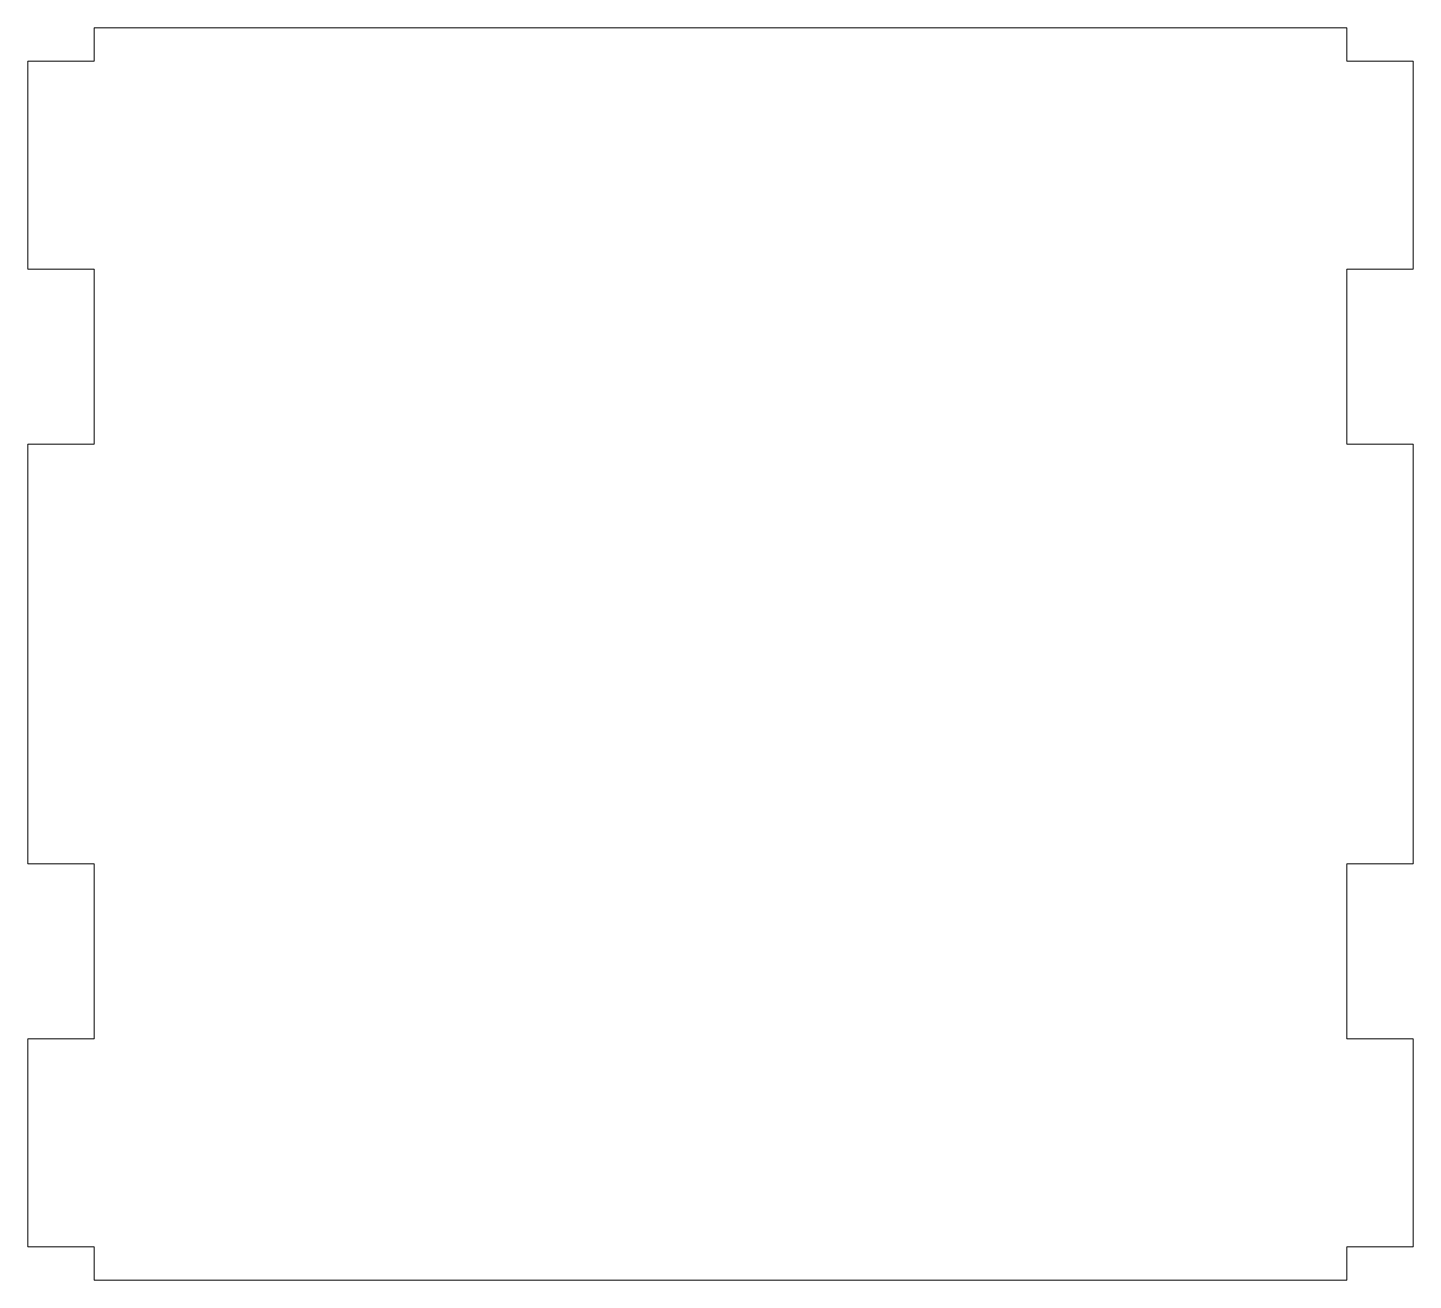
# Model space of a CAD drawing. Header units: millimetres. Extents: x -104 to 104, y -94 to 94.
import ezdxf

# ---------------------------------------------------------------- set-up
doc = ezdxf.new("R2010")
doc.units = ezdxf.units.MM

msp = doc.modelspace()

# ---------------------------------------------------------------- linework, layer by layer
at = {"color": 1, "lineweight": 5, "true_color": 0xff0000, "flags": 128}
msp.add_lwpolyline([(-94, -93.7502), (-94, -88.7502), (-104, -88.7502), (-104, -57.5002), (-94, -57.5002), (-94, -31.2502), (-104, -31.2502), (-104, 31.7498), (-94, 31.7498), (-94, 57.9998), (-104, 57.9998), (-104, 89.2498), (-94, 89.2498), (-94, 94.2498), (94, 94.2498), (94, 89.2498), (104, 89.2498), (104, 57.9998), (94, 57.9998), (94, 31.7498), (104, 31.7498), (104, -31.2502), (94, -31.2502), (94, -57.5002), (104, -57.5002), (104, -88.7502), (94, -88.7502), (94, -93.7502)], close=True, dxfattribs=at)

doc.saveas('drawing.dxf')
